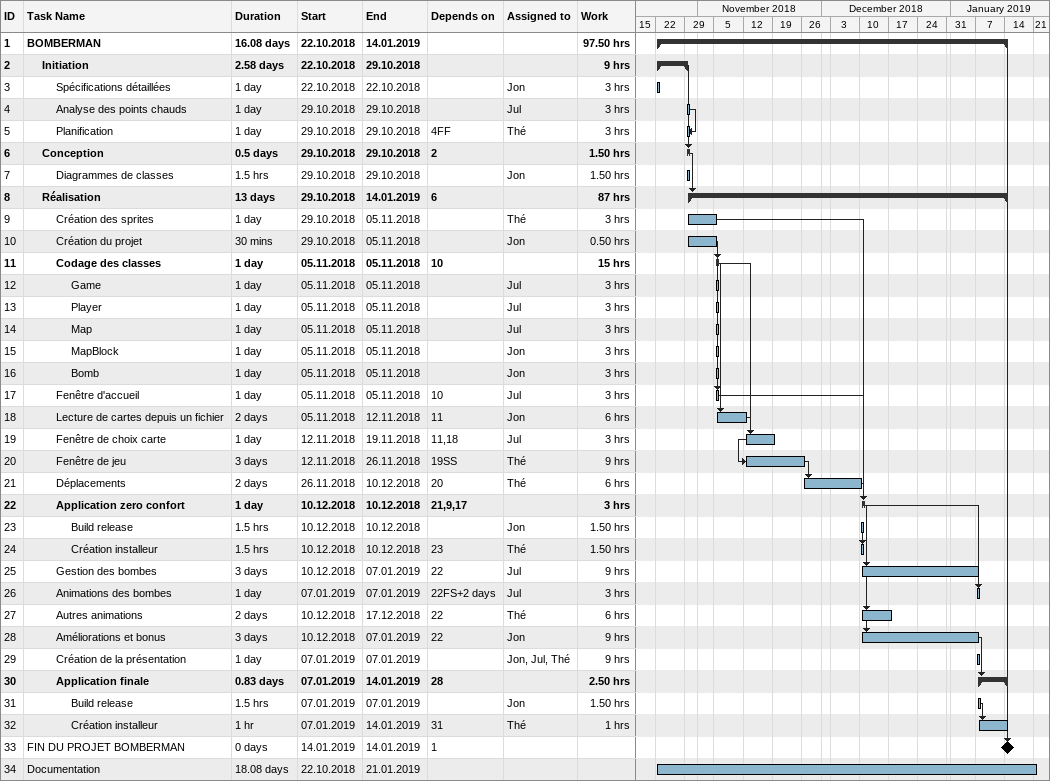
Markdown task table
| ID | Level | Task | Duration | Start | Finish | Predecessors | Resources | Work (h) |
|---|---|---|---|---|---|---|---|---|
| 1 | 1 | **BOMBERMAN** | 16.08d | 2018-10-22 | 2019-01-14 |  |  | 97.50 |
| 2 | 2 | **Initiation** | 2.58d | 2018-10-22 | 2018-10-29 |  |  | 9 |
| 3 | 3 | Spécifications détaillées | 1d | 2018-10-22 | 2018-10-22 |  | Jon | 3 |
| 4 | 3 | Analyse des points chauds | 1d | 2018-10-29 | 2018-10-29 |  | Jul | 3 |
| 5 | 3 | Planification | 1d | 2018-10-29 | 2018-10-29 | 4FF | Thé | 3 |
| 6 | 2 | **Conception** | 0.5d | 2018-10-29 | 2018-10-29 | 2 |  | 1.50 |
| 7 | 3 | Diagrammes de classes | 1.5h | 2018-10-29 | 2018-10-29 |  | Jon | 1.50 |
| 8 | 2 | **Réalisation** | 13d | 2018-10-29 | 2019-01-14 | 6 |  | 87 |
| 9 | 3 | Création des sprites | 1d | 2018-10-29 | 2018-11-05 |  | Thé | 3 |
| 10 | 3 | Création du projet | 30min | 2018-10-29 | 2018-11-05 |  | Jon | 0.50 |
| 11 | 3 | **Codage des classes** | 1d | 2018-11-05 | 2018-11-05 | 10 |  | 15 |
| 12 | 4 | Game | 1d | 2018-11-05 | 2018-11-05 |  | Jul | 3 |
| 13 | 4 | Player | 1d | 2018-11-05 | 2018-11-05 |  | Jul | 3 |
| 14 | 4 | Map | 1d | 2018-11-05 | 2018-11-05 |  | Jul | 3 |
| 15 | 4 | MapBlock | 1d | 2018-11-05 | 2018-11-05 |  | Jon | 3 |
| 16 | 4 | Bomb | 1d | 2018-11-05 | 2018-11-05 |  | Jon | 3 |
| 17 | 3 | Fenêtre d'accueil | 1d | 2018-11-05 | 2018-11-05 | 10 | Jul | 3 |
| 18 | 3 | Lecture de cartes depuis un fichier | 2d | 2018-11-05 | 2018-11-12 | 11 | Jon | 6 |
| 19 | 3 | Fenêtre de choix carte | 1d | 2018-11-12 | 2018-11-19 | 11, 18 | Jul | 3 |
| 20 | 3 | Fenêtre de jeu | 3d | 2018-11-12 | 2018-11-26 | 19SS | Thé | 9 |
| 21 | 3 | Déplacements | 2d | 2018-11-26 | 2018-12-10 | 20 | Thé | 6 |
| 22 | 3 | **Application zero confort** | 1d | 2018-12-10 | 2018-12-10 | 21, 9, 17 |  | 3 |
| 23 | 4 | Build release | 1.5h | 2018-12-10 | 2018-12-10 |  | Jon | 1.50 |
| 24 | 4 | Création installeur | 1.5h | 2018-12-10 | 2018-12-10 | 23 | Thé | 1.50 |
| 25 | 3 | Gestion des bombes | 3d | 2018-12-10 | 2019-01-07 | 22 | Jul | 9 |
| 26 | 3 | Animations des bombes | 1d | 2019-01-07 | 2019-01-07 | 22FS+2d | Jul | 3 |
| 27 | 3 | Autres animations | 2d | 2018-12-10 | 2018-12-17 | 22 | Thé | 6 |
| 28 | 3 | Améliorations et bonus | 3d | 2018-12-10 | 2019-01-07 | 22 | Jon | 9 |
| 29 | 3 | Création de la présentation | 1d | 2019-01-07 | 2019-01-07 |  | Jon, Jul, Thé | 9 |
| 30 | 3 | **Application finale** | 0.83d | 2019-01-07 | 2019-01-14 | 28 |  | 2.50 |
| 31 | 4 | Build release | 1.5h | 2019-01-07 | 2019-01-07 |  | Jon | 1.50 |
| 32 | 4 | Création installeur | 1h | 2019-01-07 | 2019-01-14 | 31 | Thé | 1 |
| 33 | 1 | FIN DU PROJET BOMBERMAN | 0d | 2019-01-14 | 2019-01-14 | 1 |  |  |
| 34 | 1 | Documentation | 18.08d | 2018-10-22 | 2019-01-21 |  |  |  |
